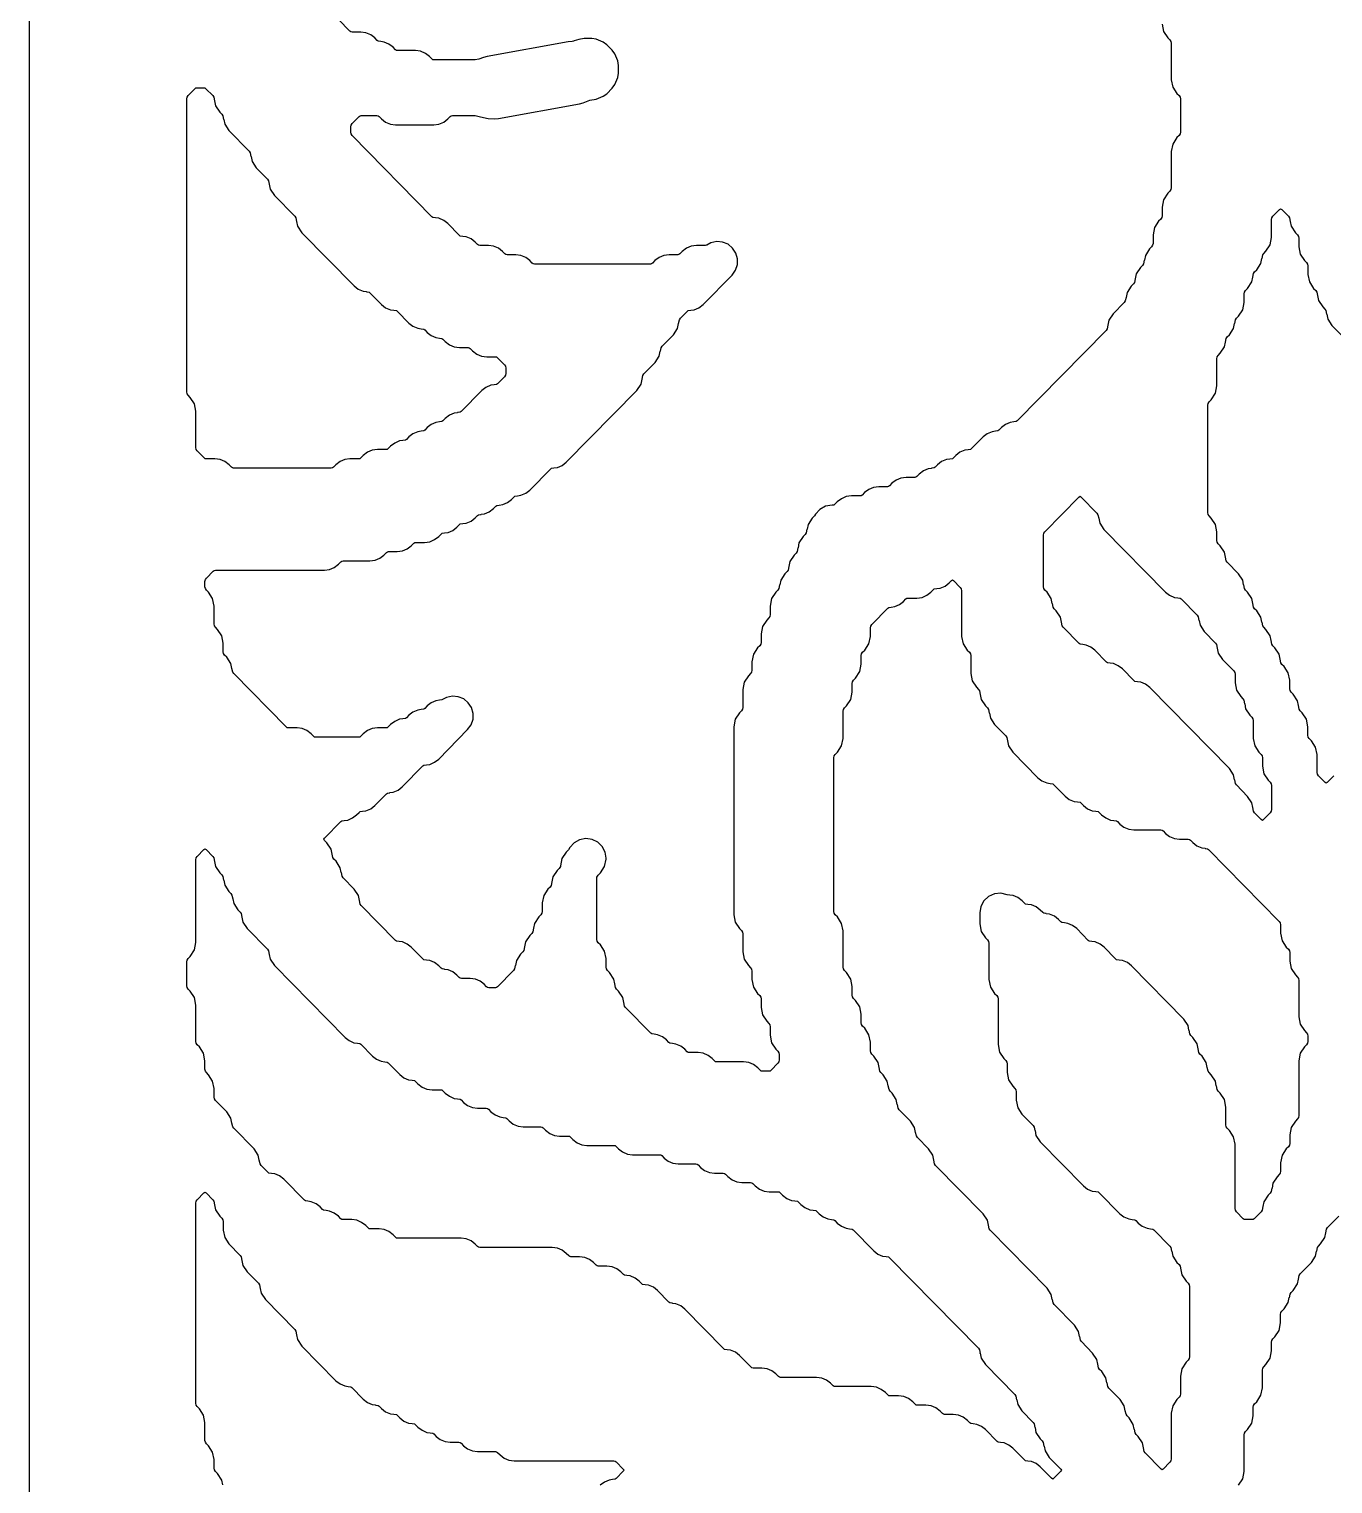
# Model space of a CAD drawing. Header units: millimetres. Extents: x 10 to 410, y 18 to 283.
# Drawn here: x 148 to 181.08, y 187.65 to 224.55 of the extents above; entities that cross this region are included whole.
import ezdxf

# ---------------------------------------------------------------- set-up
doc = ezdxf.new("R2010")
doc.units = ezdxf.units.MM
doc.layers.add('CUT', color=1, linetype='Continuous')

msp = doc.modelspace()

# ---------------------------------------------------------------- linework, layer by layer
at = {"layer": 'CUT'}
for points in [[(190.134, 157), (198.134, 157), (198.134, 160), (211.2679, 160), (211.2679, 280), (198.134, 280), (198.134, 283), (190.134, 283), (190.134, 280), (169.134, 280), (169.134, 283), (161.134, 283), (161.134, 280), (148, 280), (148, 160), (161.134, 160), (161.134, 157), (169.134, 157), (169.134, 160), (190.134, 160)], [(152.6596, 222.8583), (152.6849, 222.8199), (152.7031, 222.727), (152.7065, 222.7277), (152.731, 222.6035), (152.8371, 222.4423), (152.8909, 222.3877), (152.9161, 222.3493), (152.9344, 222.2565), (152.9378, 222.2571), (152.9622, 222.1329), (153.0684, 221.9717), (153.5846, 221.4465), (153.6099, 221.4081), (153.6281, 221.3153), (153.6315, 221.316), (153.656, 221.1917), (153.7621, 221.0306), (154.0471, 220.7406), (154.0724, 220.7023), (154.0906, 220.6094), (154.094, 220.6101), (154.1185, 220.4858), (154.2246, 220.3247), (154.7408, 219.7994), (154.7661, 219.7611), (154.7844, 219.6682), (154.7878, 219.6689), (154.8122, 219.5446), (154.9184, 219.3835), (156.2467, 218.0319), (156.3508, 217.9508), (156.4725, 217.8998), (156.5592, 217.8882), (156.559, 217.8867), (156.6232, 217.8782), (156.6482, 217.8587), (156.9405, 217.5613), (157.0446, 217.4802), (157.1663, 217.4292), (157.2529, 217.4176), (157.2527, 217.4161), (157.3169, 217.4076), (157.3419, 217.3881), (157.6342, 217.0907), (157.7383, 217.0096), (157.86, 216.9586), (157.9466, 216.9471), (157.9464, 216.9455), (158.0107, 216.937), (158.0356, 216.9175), (158.0967, 216.8554), (158.2008, 216.7743), (158.3225, 216.7233), (158.4091, 216.7118), (158.4089, 216.7103), (158.4732, 216.7017), (158.4981, 216.6823), (158.5592, 216.6201), (158.6633, 216.539), (158.785, 216.488), (158.9158, 216.4706), (159.1355, 216.4706), (159.1669, 216.4664), (159.1919, 216.447), (159.2529, 216.3848), (159.357, 216.3037), (159.4787, 216.2527), (159.6095, 216.2353), (159.8293, 216.2353), (159.8606, 216.2311), (159.8856, 216.2117), (160.0595, 216.0347), (160.0848, 215.9964), (160.0936, 215.9513), (160.0936, 215.8134), (160.0848, 215.7683), (160.0595, 215.73), (159.8856, 215.553), (159.8606, 215.5336), (159.7964, 215.525), (159.7966, 215.5235), (159.71, 215.512), (159.5883, 215.461), (159.4842, 215.3799), (158.9606, 214.8472), (158.9356, 214.8277), (158.8714, 214.8192), (158.8716, 214.8176), (158.785, 214.8061), (158.6633, 214.7551), (158.5592, 214.674), (158.4981, 214.6119), (158.4732, 214.5924), (158.4089, 214.5839), (158.4091, 214.5824), (158.3225, 214.5708), (158.2008, 214.5198), (158.0967, 214.4387), (158.0356, 214.3766), (158.0107, 214.3571), (157.9464, 214.3486), (157.9466, 214.3471), (157.86, 214.3355), (157.7383, 214.2845), (157.6342, 214.2034), (157.5731, 214.1413), (157.5482, 214.1218), (157.4839, 214.1133), (157.4841, 214.1118), (157.3975, 214.1002), (157.2758, 214.0492), (157.1717, 213.9681), (157.1107, 213.906), (157.0857, 213.8865), (157.0543, 213.8824), (156.8346, 213.8824), (156.7038, 213.8649), (156.5821, 213.8139), (156.478, 213.7328), (156.4169, 213.6707), (156.3919, 213.6512), (156.3606, 213.6471), (156.1408, 213.6471), (156.01, 213.6296), (155.8883, 213.5786), (155.7842, 213.4975), (155.7232, 213.4354), (155.6982, 213.4159), (155.6668, 213.4118), (153.1894, 213.4118), (153.158, 213.4159), (153.133, 213.4354), (153.0719, 213.4975), (152.9678, 213.5786), (152.8461, 213.6296), (152.7153, 213.6471), (152.4956, 213.6471), (152.4642, 213.6512), (152.4393, 213.6707), (152.2654, 213.8476), (152.2401, 213.886), (152.2312, 213.9311), (152.2312, 214.8543), (152.194, 215.0436), (152.0879, 215.2047), (152.0341, 215.2594), (152.0089, 215.2977), (152, 215.3428), (152, 222.7748), (152.0089, 222.8199), (152.0341, 222.8583), (152.208, 223.0352), (152.233, 223.0546), (152.2644, 223.0588), (152.4294, 223.0588), (152.4607, 223.0546), (152.4857, 223.0352)], [(173.7372, 210.4016), (173.7372, 211.716), (173.746, 211.7611), (173.7713, 211.7994), (174.6343, 212.6775), (174.6622, 212.6981), (174.6901, 212.6775), (175.0905, 212.27), (175.1158, 212.2317), (175.1341, 212.1388), (175.1375, 212.1395), (175.1619, 212.0152), (175.2681, 211.8541), (176.8277, 210.2672), (176.9318, 210.1861), (177.0535, 210.1351), (177.1401, 210.1235), (177.1399, 210.122), (177.2041, 210.1135), (177.2291, 210.094), (177.6342, 209.6818), (177.6595, 209.6434), (177.6778, 209.5506), (177.6812, 209.5512), (177.7056, 209.427), (177.8118, 209.2659), (178.0967, 208.9759), (178.122, 208.9375), (178.1403, 208.8447), (178.1437, 208.8454), (178.1681, 208.7211), (178.2743, 208.56), (178.5592, 208.27), (178.5845, 208.2317), (178.5934, 208.1866), (178.5934, 207.9693), (178.6306, 207.7799), (178.7368, 207.6188), (178.7905, 207.5641), (178.8157, 207.5258), (178.834, 207.4329), (178.8374, 207.4336), (178.8618, 207.3094), (178.968, 207.1482), (179.0217, 207.0936), (179.047, 207.0552), (179.0559, 207.0101), (179.0559, 206.5575), (179.0931, 206.3682), (179.1993, 206.207), (179.253, 206.1524), (179.2782, 206.114), (179.2871, 206.0689), (179.2871, 205.8516), (179.3243, 205.6623), (179.4305, 205.5012), (179.4842, 205.4465), (179.5095, 205.4081), (179.5184, 205.3631), (179.5184, 204.7546), (179.5095, 204.7095), (179.4842, 204.6712), (179.315, 204.499), (179.2871, 204.4784), (179.2592, 204.499), (179.09, 204.6712), (179.0647, 204.7095), (179.0465, 204.8024), (179.0431, 204.8017), (179.0186, 204.9259), (178.9125, 205.0871), (178.6275, 205.377), (178.6022, 205.4154), (178.584, 205.5082), (178.5806, 205.5076), (178.5561, 205.6318), (178.45, 205.793), (176.4279, 207.8505), (176.3237, 207.9316), (176.2021, 207.9826), (176.1154, 207.9941), (176.1156, 207.9956), (176.0514, 208.0042), (176.0264, 208.0236), (175.7341, 208.3211), (175.63, 208.4021), (175.5083, 208.4532), (175.4217, 208.4647), (175.4219, 208.4662), (175.3577, 208.4748), (175.3327, 208.4942), (175.0404, 208.7916), (174.9363, 208.8727), (174.8146, 208.9238), (174.728, 208.9353), (174.7282, 208.9368), (174.6639, 208.9454), (174.6389, 208.9648), (174.2338, 209.377), (174.2085, 209.4154), (174.1903, 209.5082), (174.1869, 209.5076), (174.1624, 209.6318), (174.0563, 209.793), (174.0026, 209.8476), (173.9773, 209.886), (173.959, 209.9788), (173.9556, 209.9782), (173.9312, 210.1024), (173.825, 210.2635), (173.7713, 210.3182), (173.746, 210.3566)], [(169.3435, 198.6369), (169.3435, 198.8543), (169.3063, 199.0436), (169.2001, 199.2047), (169.1464, 199.2594), (169.1211, 199.2977), (169.1123, 199.3428), (169.1123, 199.5601), (169.075, 199.7495), (168.9689, 199.9106), (168.9151, 199.9653), (168.8899, 200.0036), (168.881, 200.0487), (168.881, 200.266), (168.8438, 200.4554), (168.7376, 200.6165), (168.6839, 200.6712), (168.6586, 200.7095), (168.6498, 200.7546), (168.6498, 201.6778), (168.6125, 201.8671), (168.5064, 202.0283), (168.4526, 202.0829), (168.4274, 202.1213), (168.4185, 202.1663), (168.4185, 206.0689), (168.4274, 206.114), (168.4526, 206.1524), (168.5064, 206.207), (168.6125, 206.3682), (168.6498, 206.5575), (168.6498, 207.2454), (168.6586, 207.2905), (168.6839, 207.3288), (168.7376, 207.3835), (168.8438, 207.5446), (168.881, 207.734), (168.881, 207.9513), (168.8899, 207.9964), (168.9151, 208.0347), (168.9689, 208.0894), (169.075, 208.2505), (169.1123, 208.4399), (169.1123, 208.6572), (169.1211, 208.7023), (169.1464, 208.7406), (169.2001, 208.7953), (169.3063, 208.9564), (169.3435, 209.1457), (169.3435, 209.3631), (169.3524, 209.4081), (169.3776, 209.4465), (169.7828, 209.8587), (169.8077, 209.8782), (169.872, 209.8867), (169.8718, 209.8882), (169.9584, 209.8998), (170.0801, 209.9508), (170.1842, 210.0319), (170.2453, 210.094), (170.2702, 210.1135), (170.3016, 210.1176), (170.5213, 210.1176), (170.6521, 210.1351), (170.7738, 210.1861), (170.8779, 210.2672), (170.939, 210.3293), (170.964, 210.3488), (171.0282, 210.3573), (171.028, 210.3588), (171.1146, 210.3704), (171.2363, 210.4214), (171.3404, 210.5025), (171.3968, 210.5599), (171.4247, 210.5804), (171.4526, 210.5599), (171.6218, 210.3877), (171.6471, 210.3493), (171.656, 210.3042), (171.656, 209.1457), (171.6932, 208.9564), (171.7994, 208.7953), (171.8531, 208.7406), (171.8783, 208.7023), (171.8872, 208.6572), (171.8872, 208.2046), (171.9244, 208.0152), (172.0306, 207.8541), (172.0843, 207.7994), (172.1096, 207.7611), (172.1279, 207.6682), (172.1313, 207.6689), (172.1557, 207.5446), (172.2619, 207.3835), (172.3156, 207.3288), (172.3408, 207.2905), (172.3591, 207.1976), (172.3625, 207.1983), (172.3869, 207.0741), (172.4931, 206.9129), (172.7781, 206.623), (172.8033, 206.5846), (172.8216, 206.4918), (172.825, 206.4924), (172.8494, 206.3682), (172.9556, 206.207), (173.5902, 205.5613), (173.6943, 205.4802), (173.816, 205.4292), (173.9027, 205.4176), (173.9025, 205.4161), (173.9667, 205.4076), (173.9917, 205.3881), (174.284, 205.0907), (174.3881, 205.0096), (174.5098, 204.9586), (174.5964, 204.9471), (174.5962, 204.9455), (174.6604, 204.937), (174.6854, 204.9175), (174.7465, 204.8554), (174.8506, 204.7743), (174.9723, 204.7233), (175.0589, 204.7118), (175.0587, 204.7103), (175.1229, 204.7017), (175.1479, 204.6823), (175.209, 204.6201), (175.3131, 204.539), (175.4348, 204.488), (175.5214, 204.4765), (175.5212, 204.475), (175.5854, 204.4664), (175.6104, 204.447), (175.6714, 204.3848), (175.7756, 204.3037), (175.8973, 204.2527), (176.0281, 204.2353), (176.7103, 204.2353), (176.7416, 204.2311), (176.7666, 204.2117), (176.8277, 204.1495), (176.9318, 204.0684), (177.0535, 204.0174), (177.1843, 204), (177.404, 204), (177.4354, 203.9958), (177.4604, 203.9764), (177.5214, 203.9142), (177.6255, 203.8331), (177.7472, 203.7821), (177.8338, 203.7706), (177.8336, 203.7691), (177.8979, 203.7605), (177.9229, 203.7411), (179.7155, 201.9171), (179.7407, 201.8787), (179.7496, 201.8337), (179.7496, 201.6163), (179.7868, 201.427), (179.893, 201.2659), (179.9467, 201.2112), (179.972, 201.1728), (179.9808, 201.1278), (179.9808, 200.9105), (180.0181, 200.7211), (180.1242, 200.56), (180.178, 200.5053), (180.2032, 200.467), (180.2121, 200.4219), (180.2121, 199.4987), (180.2493, 199.3094), (180.3555, 199.1482), (180.4092, 199.0936), (180.4345, 199.0552), (180.4433, 199.0101), (180.4433, 198.8722), (180.4345, 198.8272), (180.4092, 198.7888), (180.3555, 198.7341), (180.2493, 198.573), (180.2121, 198.3837), (180.2121, 196.9899), (180.2032, 196.9448), (180.178, 196.9064), (180.1242, 196.8518), (180.0181, 196.6906), (179.9808, 196.5013), (179.9808, 196.284), (179.972, 196.2389), (179.9467, 196.2006), (179.893, 196.1459), (179.7868, 195.9848), (179.7496, 195.7954), (179.7496, 195.5781), (179.7407, 195.533), (179.7155, 195.4947), (179.6617, 195.44), (179.5556, 195.2789), (179.5312, 195.1546), (179.5277, 195.1553), (179.5095, 195.0625), (179.4842, 195.0241), (179.4305, 194.9694), (179.3243, 194.8083), (179.2999, 194.684), (179.2965, 194.6847), (179.2782, 194.5919), (179.253, 194.5535), (179.0791, 194.3766), (179.0541, 194.3571), (179.0227, 194.3529), (178.8577, 194.3529), (178.8264, 194.3571), (178.8014, 194.3766), (178.6275, 194.5535), (178.6022, 194.5919), (178.5934, 194.6369), (178.5934, 196.266), (178.5561, 196.4554), (178.45, 196.6165), (178.3963, 196.6712), (178.371, 196.7095), (178.3621, 196.7546), (178.3621, 197.2072), (178.3249, 197.3965), (178.2187, 197.5577), (178.165, 197.6123), (178.1397, 197.6507), (178.1215, 197.7435), (178.1181, 197.7429), (178.0936, 197.8671), (177.9875, 198.0283), (177.9338, 198.0829), (177.9085, 198.1213), (177.8902, 198.2141), (177.8868, 198.2135), (177.8624, 198.3377), (177.7562, 198.4988), (177.7025, 198.5535), (177.6772, 198.5919), (177.659, 198.6847), (177.6556, 198.684), (177.6311, 198.8083), (177.525, 198.9694), (177.4713, 199.0241), (177.446, 199.0625), (177.4277, 199.1553), (177.4243, 199.1546), (177.3999, 199.2789), (177.2937, 199.44), (175.9654, 200.7916), (175.8613, 200.8727), (175.7396, 200.9238), (175.6529, 200.9353), (175.6531, 200.9368), (175.5889, 200.9454), (175.5639, 200.9648), (175.2716, 201.2622), (175.1675, 201.3433), (175.0458, 201.3944), (174.9592, 201.4059), (174.9594, 201.4074), (174.8952, 201.4159), (174.8702, 201.4354), (174.5779, 201.7328), (174.4738, 201.8139), (174.3521, 201.8649), (174.2655, 201.8765), (174.2657, 201.878), (174.2014, 201.8865), (174.1765, 201.906), (174.1154, 201.9681), (174.0113, 202.0492), (173.8896, 202.1002), (173.803, 202.1118), (173.8032, 202.1133), (173.7389, 202.1218), (173.714, 202.1413), (173.6529, 202.2034), (173.5488, 202.2845), (173.4271, 202.3355), (173.3405, 202.3471), (173.3407, 202.3486), (173.2764, 202.3571), (173.2515, 202.3766), (173.1904, 202.4387), (173.0863, 202.5198), (172.9646, 202.5708), (172.878, 202.5824), (172.8782, 202.5839), (172.8134, 202.5925), (172.8118, 202.5931), (172.653, 202.6308), (172.4904, 202.6154), (172.3416, 202.5484), (172.2222, 202.437), (172.1451, 202.2931), (172.1185, 202.132), (172.1185, 201.8516), (172.1557, 201.6623), (172.2619, 201.5012), (172.3156, 201.4465), (172.3408, 201.4081), (172.3497, 201.3631), (172.3497, 200.4399), (172.3869, 200.2505), (172.4931, 200.0894), (172.5468, 200.0347), (172.5721, 199.9964), (172.581, 199.9513), (172.581, 198.7928), (172.6182, 198.6035), (172.7243, 198.4423), (172.7781, 198.3877), (172.8033, 198.3493), (172.8122, 198.3042), (172.8122, 198.0869), (172.8494, 197.8976), (172.9556, 197.7365), (173.0093, 197.6818), (173.0346, 197.6434), (173.0434, 197.5984), (173.0434, 197.381), (173.0807, 197.1917), (173.1868, 197.0306), (173.4718, 196.7406), (173.4971, 196.7023), (173.5153, 196.6094), (173.5187, 196.6101), (173.5432, 196.4858), (173.6493, 196.3247), (174.7465, 195.2084), (174.8506, 195.1273), (174.9723, 195.0762), (175.0589, 195.0647), (175.0587, 195.0632), (175.1229, 195.0546), (175.1479, 195.0352), (175.6714, 194.5025), (175.7756, 194.4214), (175.8973, 194.3704), (175.9839, 194.3588), (175.9837, 194.3573), (176.0479, 194.3488), (176.0729, 194.3293), (176.1339, 194.2672), (176.2381, 194.1861), (176.3597, 194.1351), (176.4464, 194.1235), (176.4462, 194.122), (176.5104, 194.1135), (176.5354, 194.094), (176.9405, 193.6818), (176.9658, 193.6434), (176.984, 193.5506), (176.9874, 193.5512), (177.0119, 193.427), (177.118, 193.2659), (177.1717, 193.2112), (177.197, 193.1728), (177.2153, 193.08), (177.2187, 193.0807), (177.2431, 192.9564), (177.3493, 192.7953), (177.403, 192.7406), (177.4283, 192.7023), (177.4371, 192.6572), (177.4371, 190.8722), (177.4283, 190.8272), (177.403, 190.7888), (177.3493, 190.7341), (177.2431, 190.573), (177.2059, 190.3837), (177.2059, 189.9311), (177.197, 189.886), (177.1717, 189.8476), (177.118, 189.793), (177.0119, 189.6318), (176.9746, 189.4425), (176.9746, 188.284), (176.9658, 188.2389), (176.9405, 188.2006), (176.7713, 188.0284), (176.7434, 188.0078), (176.7155, 188.0284), (176.315, 188.4359), (176.2898, 188.4742), (176.2715, 188.5671), (176.2681, 188.5664), (176.2437, 188.6906), (176.1375, 188.8518), (176.0838, 188.9064), (176.0585, 188.9448), (176.0403, 189.0377), (176.0369, 189.037), (176.0124, 189.1612), (175.9063, 189.3224), (175.8525, 189.377), (175.8273, 189.4154), (175.809, 189.5082), (175.8056, 189.5076), (175.7812, 189.6318), (175.675, 189.793), (175.39, 190.0829), (175.3648, 190.1213), (175.3465, 190.2141), (175.3431, 190.2135), (175.3187, 190.3377), (175.2125, 190.4988), (175.1588, 190.5535), (175.1335, 190.5919), (175.1153, 190.6847), (175.1119, 190.684), (175.0874, 190.8083), (174.9813, 190.9694), (174.6963, 191.2594), (174.671, 191.2977), (174.6528, 191.3906), (174.6494, 191.3899), (174.6249, 191.5142), (174.5188, 191.6753), (174.0026, 192.2006), (173.9773, 192.2389), (173.959, 192.3318), (173.9556, 192.3311), (173.9312, 192.4554), (173.825, 192.6165), (172.3838, 194.0829), (172.3586, 194.1213), (172.3403, 194.2141), (172.3369, 194.2135), (172.3125, 194.3377), (172.2063, 194.4988), (170.9964, 195.73), (170.9711, 195.7683), (170.9528, 195.8612), (170.9494, 195.8605), (170.925, 195.9848), (170.8188, 196.1459), (170.5339, 196.4359), (170.5086, 196.4742), (170.4903, 196.5671), (170.4869, 196.5664), (170.4625, 196.6906), (170.3563, 196.8518), (170.0714, 197.1417), (170.0461, 197.1801), (170.0278, 197.273), (170.0244, 197.2723), (170, 197.3965), (169.8938, 197.5577), (169.8401, 197.6123), (169.8149, 197.6507), (169.7966, 197.7435), (169.7932, 197.7429), (169.7688, 197.8671), (169.6626, 198.0283), (169.6089, 198.0829), (169.5836, 198.1213), (169.5653, 198.2141), (169.5619, 198.2135), (169.5375, 198.3377), (169.4314, 198.4988), (169.3776, 198.5535), (169.3524, 198.5919)], [(152.7065, 203.4336), (152.731, 203.3094), (152.8371, 203.1482), (152.8909, 203.0936), (152.9161, 203.0552), (152.9344, 202.9623), (152.9378, 202.963), (152.9622, 202.8388), (153.0684, 202.6776), (153.1221, 202.623), (153.1474, 202.5846), (153.1656, 202.4918), (153.169, 202.4924), (153.1935, 202.3682), (153.2996, 202.207), (153.3533, 202.1524), (153.3786, 202.114), (153.3969, 202.0212), (153.4003, 202.0218), (153.4247, 201.8976), (153.5309, 201.7365), (154.0471, 201.2112), (154.0724, 201.1728), (154.0906, 201.08), (154.094, 201.0807), (154.1185, 200.9564), (154.2246, 200.7953), (156.0155, 198.9731), (156.1196, 198.892), (156.2413, 198.8409), (156.3279, 198.8294), (156.3277, 198.8279), (156.3919, 198.8194), (156.4169, 198.7999), (156.7092, 198.5025), (156.8133, 198.4214), (156.935, 198.3704), (157.0216, 198.3588), (157.0214, 198.3573), (157.0857, 198.3488), (157.1107, 198.3293), (157.403, 198.0319), (157.5071, 197.9508), (157.6288, 197.8998), (157.7154, 197.8882), (157.7152, 197.8867), (157.7794, 197.8782), (157.8044, 197.8587), (157.8655, 197.7966), (157.9696, 197.7155), (158.0913, 197.6645), (158.2221, 197.6471), (158.4418, 197.6471), (158.4732, 197.6429), (158.4981, 197.6234), (158.5592, 197.5613), (158.6633, 197.4802), (158.785, 197.4292), (158.8716, 197.4176), (158.8714, 197.4161), (158.9356, 197.4076), (158.9606, 197.3881), (159.0217, 197.326), (159.1258, 197.2449), (159.2475, 197.1939), (159.3783, 197.1765), (159.598, 197.1765), (159.6294, 197.1723), (159.6544, 197.1528), (159.7154, 197.0907), (159.8195, 197.0096), (159.9412, 196.9586), (160.0279, 196.9471), (160.0277, 196.9455), (160.0919, 196.937), (160.1169, 196.9175), (160.1779, 196.8554), (160.282, 196.7743), (160.4037, 196.7233), (160.5345, 196.7059), (160.9855, 196.7059), (161.0169, 196.7017), (161.0418, 196.6823), (161.1029, 196.6201), (161.207, 196.539), (161.3287, 196.488), (161.4595, 196.4706), (161.6792, 196.4706), (161.7106, 196.4664), (161.7356, 196.447), (161.7967, 196.3848), (161.9008, 196.3037), (162.0225, 196.2527), (162.1533, 196.2353), (162.8355, 196.2353), (162.8668, 196.2311), (162.8918, 196.2117), (162.9529, 196.1495), (163.057, 196.0684), (163.1787, 196.0174), (163.3095, 196), (163.9917, 196), (164.0231, 195.9958), (164.0481, 195.9764), (164.1091, 195.9142), (164.2132, 195.8331), (164.3349, 195.7821), (164.4657, 195.7647), (164.9167, 195.7647), (164.9481, 195.7605), (164.973, 195.7411), (165.0341, 195.6789), (165.1382, 195.5979), (165.2599, 195.5468), (165.3907, 195.5294), (165.6104, 195.5294), (165.6418, 195.5252), (165.6668, 195.5058), (165.7278, 195.4436), (165.832, 195.3626), (165.9536, 195.3115), (166.0845, 195.2941), (166.3042, 195.2941), (166.3355, 195.2899), (166.3605, 195.2705), (166.4216, 195.2084), (166.5257, 195.1273), (166.6474, 195.0762), (166.7782, 195.0588), (166.9979, 195.0588), (167.0293, 195.0546), (167.0543, 195.0352), (167.1153, 194.9731), (167.2194, 194.892), (167.3411, 194.8409), (167.4277, 194.8294), (167.4275, 194.8279), (167.4918, 194.8194), (167.5168, 194.7999), (167.5778, 194.7378), (167.6819, 194.6567), (167.8036, 194.6056), (167.8902, 194.5941), (167.89, 194.5926), (167.9543, 194.5841), (167.9792, 194.5646), (168.0403, 194.5025), (168.1444, 194.4214), (168.2661, 194.3704), (168.3527, 194.3588), (168.3525, 194.3573), (168.4168, 194.3488), (168.4417, 194.3293), (168.5028, 194.2672), (168.6069, 194.1861), (168.7286, 194.1351), (168.8152, 194.1235), (168.815, 194.122), (168.8793, 194.1135), (168.9042, 194.094), (169.4278, 193.5613), (169.5319, 193.4802), (169.6536, 193.4292), (169.7402, 193.4176), (169.74, 193.4161), (169.8042, 193.4076), (169.8292, 193.3881), (172.0843, 191.0936), (172.1096, 191.0552), (172.1279, 190.9623), (172.1313, 190.963), (172.1557, 190.8388), (172.2619, 190.6776), (173.0093, 189.9171), (173.0346, 189.8787), (173.0528, 189.7859), (173.0562, 189.7865), (173.0807, 189.6623), (173.1868, 189.5012), (173.4718, 189.2112), (173.4971, 189.1728), (173.5153, 189.08), (173.5187, 189.0807), (173.5432, 188.9564), (173.6493, 188.7953), (173.7031, 188.7406), (173.7283, 188.7023), (173.7466, 188.6094), (173.75, 188.6101), (173.7744, 188.4858), (173.8806, 188.3247), (174.1724, 188.0278), (174.1923, 188), (174.1724, 187.9722), (173.9963, 187.7931), (173.9684, 187.7725), (173.9405, 187.7931), (173.6529, 188.0858), (173.5488, 188.1669), (173.4271, 188.2179), (173.3405, 188.2294), (173.3407, 188.2309), (173.2764, 188.2395), (173.2515, 188.2589), (172.9592, 188.5564), (172.855, 188.6374), (172.7334, 188.6885), (172.6467, 188.7), (172.6469, 188.7015), (172.5827, 188.7101), (172.5577, 188.7295), (172.2654, 189.0269), (172.1613, 189.108), (172.0396, 189.1591), (171.953, 189.1706), (171.9532, 189.1721), (171.889, 189.1806), (171.864, 189.2001), (171.8029, 189.2622), (171.6988, 189.3433), (171.5771, 189.3944), (171.4463, 189.4118), (171.2266, 189.4118), (171.1952, 189.4159), (171.1702, 189.4354), (171.1092, 189.4975), (171.0051, 189.5786), (170.8834, 189.6296), (170.7526, 189.6471), (170.5329, 189.6471), (170.5015, 189.6512), (170.4765, 189.6707), (170.4154, 189.7328), (170.3113, 189.8139), (170.1896, 189.8649), (170.0588, 189.8824), (169.8391, 189.8824), (169.8077, 189.8865), (169.7828, 189.906), (169.7217, 189.9681), (169.6176, 190.0492), (169.4959, 190.1002), (169.3651, 190.1176), (168.4516, 190.1176), (168.4203, 190.1218), (168.3953, 190.1413), (168.3342, 190.2034), (168.2301, 190.2845), (168.1084, 190.3355), (167.9776, 190.3529), (167.0642, 190.3529), (167.0328, 190.3571), (167.0078, 190.3766), (166.9467, 190.4387), (166.8426, 190.5198), (166.7209, 190.5708), (166.5901, 190.5882), (166.3704, 190.5882), (166.339, 190.5924), (166.3141, 190.6119), (166.0218, 190.9093), (165.9176, 190.9904), (165.796, 191.0414), (165.7093, 191.0529), (165.7095, 191.0545), (165.6453, 191.063), (165.6203, 191.0825), (164.6343, 192.0858), (164.5302, 192.1669), (164.4085, 192.2179), (164.3219, 192.2294), (164.3221, 192.2309), (164.2578, 192.2395), (164.2328, 192.2589), (163.9405, 192.5564), (163.8364, 192.6374), (163.7147, 192.6885), (163.6281, 192.7), (163.6283, 192.7015), (163.5641, 192.7101), (163.5391, 192.7295), (163.478, 192.7916), (163.3739, 192.8727), (163.2522, 192.9238), (163.1656, 192.9353), (163.1658, 192.9368), (163.1016, 192.9454), (163.0766, 192.9648), (163.0155, 193.0269), (162.9114, 193.108), (162.7897, 193.1591), (162.6589, 193.1765), (162.4392, 193.1765), (162.4079, 193.1806), (162.3829, 193.2001), (162.3218, 193.2622), (162.2177, 193.3433), (162.096, 193.3944), (161.9652, 193.4118), (161.7455, 193.4118), (161.7141, 193.4159), (161.6891, 193.4354), (161.6281, 193.4975), (161.524, 193.5786), (161.4023, 193.6296), (161.2715, 193.6471), (159.433, 193.6471), (159.4016, 193.6512), (159.3767, 193.6707), (159.3156, 193.7328), (159.2115, 193.8139), (159.0898, 193.8649), (158.959, 193.8824), (157.3518, 193.8824), (157.3204, 193.8865), (157.2954, 193.906), (157.2344, 193.9681), (157.1303, 194.0492), (157.0086, 194.1002), (156.8778, 194.1176), (156.6581, 194.1176), (156.6267, 194.1218), (156.6017, 194.1413), (156.5406, 194.2034), (156.4365, 194.2845), (156.3148, 194.3355), (156.184, 194.3529), (155.9643, 194.3529), (155.9329, 194.3571), (155.908, 194.3766), (155.8469, 194.4387), (155.7428, 194.5198), (155.6211, 194.5708), (155.5345, 194.5824), (155.5347, 194.5839), (155.4705, 194.5924), (155.4455, 194.6119), (155.3844, 194.674), (155.2803, 194.7551), (155.1586, 194.8061), (155.072, 194.8176), (155.0722, 194.8192), (155.008, 194.8277), (154.983, 194.8472), (154.4594, 195.3799), (154.3553, 195.461), (154.2336, 195.512), (154.147, 195.5235), (154.1472, 195.525), (154.083, 195.5336), (154.058, 195.553), (153.8841, 195.73), (153.8588, 195.7683), (153.8406, 195.8612), (153.8372, 195.8605), (153.8127, 195.9848), (153.7066, 196.1459), (153.1904, 196.6712), (153.1651, 196.7095), (153.1468, 196.8024), (153.1434, 196.8017), (153.119, 196.9259), (153.0128, 197.0871), (152.7279, 197.377), (152.7026, 197.4154), (152.6937, 197.4605), (152.6937, 197.6778), (152.6565, 197.8671), (152.5503, 198.0283), (152.4966, 198.0829), (152.4714, 198.1213), (152.4625, 198.1663), (152.4625, 198.3837), (152.4253, 198.573), (152.3191, 198.7341), (152.2654, 198.7888), (152.2401, 198.8272), (152.2312, 198.8722), (152.2312, 199.7954), (152.194, 199.9848), (152.0879, 200.1459), (152.0341, 200.2006), (152.0089, 200.2389), (152, 200.284), (152, 200.8925), (152.0089, 200.9375), (152.0341, 200.9759), (152.0879, 201.0306), (152.194, 201.1917), (152.2312, 201.381), (152.2312, 203.4807), (152.2401, 203.5258), (152.2654, 203.5641), (152.4346, 203.7363), (152.4625, 203.7569), (152.4904, 203.7363), (152.6596, 203.5641), (152.6849, 203.5258), (152.7031, 203.4329)]]:
    msp.add_lwpolyline(points, close=True, dxfattribs=at)
for points in [[(176.7434, 224.6752), (176.7806, 224.4858), (176.8868, 224.3247), (176.9405, 224.27), (176.9658, 224.2317), (176.9746, 224.1866), (176.9746, 223.2634), (177.0119, 223.0741), (177.118, 222.9129), (177.1717, 222.8583), (177.197, 222.8199), (177.2059, 222.7748), (177.2059, 221.9311), (177.197, 221.886), (177.1717, 221.8476), (177.118, 221.793), (177.0119, 221.6318), (176.9746, 221.4425), (176.9746, 220.5193), (176.9658, 220.4742), (176.9405, 220.4359), (176.8868, 220.3812), (176.7806, 220.2201), (176.7434, 220.0307), (176.7434, 219.8134), (176.7345, 219.7683), (176.7093, 219.73), (176.6555, 219.6753), (176.5494, 219.5142), (176.5121, 219.3248), (176.5121, 219.1075), (176.5033, 219.0625), (176.478, 219.0241), (176.4243, 218.9694), (176.3181, 218.8083), (176.2937, 218.684), (176.2903, 218.6847), (176.272, 218.5919), (176.2468, 218.5535), (176.193, 218.4988), (176.0869, 218.3377), (176.0625, 218.2135), (176.059, 218.2141), (176.0408, 218.1213), (176.0155, 218.0829), (175.9618, 218.0283), (175.8556, 217.8671), (175.8312, 217.7429), (175.8278, 217.7435), (175.8095, 217.6507), (175.7843, 217.6123), (175.4993, 217.3224), (175.3931, 217.1612), (175.3687, 217.037), (175.3653, 217.0377), (175.347, 216.9448), (175.3218, 216.9064), (173.0667, 214.6119), (173.0417, 214.5924), (172.9775, 214.5839), (172.9777, 214.5824), (172.891, 214.5708), (172.7694, 214.5198), (172.6652, 214.4387), (172.6042, 214.3766), (172.5792, 214.3571), (172.515, 214.3486), (172.5152, 214.3471), (172.4286, 214.3355), (172.3069, 214.2845), (172.2028, 214.2034), (171.9104, 213.906), (171.8855, 213.8865), (171.8212, 213.878), (171.8214, 213.8765), (171.7348, 213.8649), (171.6131, 213.8139), (171.509, 213.7328), (171.4479, 213.6707), (171.423, 213.6512), (171.3587, 213.6427), (171.3589, 213.6412), (171.2723, 213.6296), (171.1506, 213.5786), (171.0465, 213.4975), (170.9855, 213.4354), (170.9605, 213.4159), (170.8962, 213.4074), (170.8964, 213.4059), (170.8098, 213.3944), (170.6881, 213.3433), (170.584, 213.2622), (170.523, 213.2001), (170.498, 213.1806), (170.4666, 213.1765), (170.2469, 213.1765), (170.1161, 213.1591), (169.9944, 213.108), (169.8903, 213.0269), (169.8292, 212.9648), (169.8042, 212.9454), (169.7729, 212.9412), (169.5532, 212.9412), (169.4223, 212.9238), (169.3007, 212.8727), (169.1965, 212.7916), (169.1355, 212.7295), (169.1105, 212.7101), (169.0791, 212.7059), (168.8594, 212.7059), (168.7286, 212.6885), (168.6069, 212.6374), (168.5028, 212.5564), (168.4417, 212.4942), (168.4168, 212.4748), (168.3854, 212.4706), (168.3691, 212.4706), (168.2074, 212.4437), (168.063, 212.3659), (167.9516, 212.2457), (167.9219, 212.2006), (167.8682, 212.1459), (167.762, 211.9848), (167.7376, 211.8605), (167.7342, 211.8612), (167.7159, 211.7683), (167.6906, 211.73), (167.6369, 211.6753), (167.5308, 211.5142), (167.5063, 211.3899), (167.5029, 211.3906), (167.4847, 211.2977), (167.4594, 211.2594), (167.4057, 211.2047), (167.2995, 211.0436), (167.2751, 210.9193), (167.2717, 210.92), (167.2534, 210.8272), (167.2281, 210.7888), (167.1744, 210.7341), (167.0683, 210.573), (167.0438, 210.4488), (167.0404, 210.4494), (167.0222, 210.3566), (166.9969, 210.3182), (166.9432, 210.2635), (166.837, 210.1024), (166.7998, 209.9131), (166.7998, 209.6958), (166.7909, 209.6507), (166.7657, 209.6123), (166.7119, 209.5577), (166.6058, 209.3965), (166.5685, 209.2072), (166.5685, 208.9899), (166.5597, 208.9448), (166.5344, 208.9064), (166.4807, 208.8518), (166.3745, 208.6906), (166.3373, 208.5013), (166.3373, 208.284), (166.3284, 208.2389), (166.3032, 208.2006), (166.2494, 208.1459), (166.1433, 207.9848), (166.106, 207.7954), (166.106, 207.3428), (166.0972, 207.2977), (166.0719, 207.2594), (166.0182, 207.2047), (165.912, 207.0436), (165.8748, 206.8543), (165.8748, 202.0869), (165.912, 201.8976), (166.0182, 201.7365), (166.0719, 201.6818), (166.0972, 201.6434), (166.106, 201.5984), (166.106, 201.1457), (166.1433, 200.9564), (166.2494, 200.7953), (166.3032, 200.7406), (166.3284, 200.7023), (166.3373, 200.6572), (166.3373, 200.4399), (166.3745, 200.2505), (166.4807, 200.0894), (166.5344, 200.0347), (166.5597, 199.9964), (166.5685, 199.9513), (166.5685, 199.734), (166.6058, 199.5446), (166.7119, 199.3835), (166.7657, 199.3288), (166.7909, 199.2905), (166.7998, 199.2454), (166.7998, 199.0281), (166.837, 198.8388), (166.9432, 198.6776), (166.9969, 198.623), (167.0222, 198.5846), (167.031, 198.5395), (167.031, 198.4016), (167.0222, 198.3566), (166.9969, 198.3182), (166.823, 198.1413), (166.798, 198.1218), (166.7667, 198.1176), (166.6017, 198.1176), (166.5703, 198.1218), (166.5453, 198.1413), (166.4842, 198.2034), (166.3801, 198.2845), (166.2584, 198.3355), (166.1276, 198.3529), (165.4454, 198.3529), (165.4141, 198.3571), (165.3891, 198.3766), (165.328, 198.4387), (165.2239, 198.5198), (165.1022, 198.5708), (164.9714, 198.5882), (164.7517, 198.5882), (164.7203, 198.5924), (164.6953, 198.6119), (164.6343, 198.674), (164.5302, 198.7551), (164.4085, 198.8061), (164.3219, 198.8176), (164.3221, 198.8192), (164.2578, 198.8277), (164.2328, 198.8472), (164.1718, 198.9093), (164.0677, 198.9904), (163.946, 199.0414), (163.8594, 199.0529), (163.8596, 199.0545), (163.7953, 199.063), (163.7704, 199.0825), (163.134, 199.73), (163.1087, 199.7683), (163.0904, 199.8612), (163.087, 199.8605), (163.0626, 199.9848), (162.9564, 200.1459), (162.9027, 200.2006), (162.8775, 200.2389), (162.8592, 200.3318), (162.8558, 200.3311), (162.8314, 200.4554), (162.7252, 200.6165), (162.6715, 200.6712), (162.6462, 200.7095), (162.6373, 200.7546), (162.6373, 200.9719), (162.6001, 201.1612), (162.494, 201.3224), (162.4402, 201.377), (162.415, 201.4154), (162.4061, 201.4605), (162.4061, 203.0417), (162.4373, 203.0891), (162.4417, 203.099), (162.4553, 203.1089), (162.494, 203.1482), (162.6001, 203.3094), (162.6373, 203.4987), (162.6373, 203.518), (162.612, 203.6753), (162.5385, 203.8165), (162.4243, 203.9275), (162.2809, 203.997), (162.123, 204.0178), (161.9666, 203.988), (161.8275, 203.9104), (161.7198, 203.7931), (161.6812, 203.7344), (161.6768, 203.7246), (161.6632, 203.7146), (161.6245, 203.6753), (161.5183, 203.5142), (161.4811, 203.3248), (161.4811, 203.3112), (161.447, 203.2594), (161.3933, 203.2047), (161.2871, 203.0436), (161.2627, 202.9193), (161.2593, 202.92), (161.241, 202.8272), (161.2157, 202.7888), (161.162, 202.7341), (161.0559, 202.573), (161.0186, 202.3837), (161.0186, 202.1663), (161.0098, 202.1213), (160.9845, 202.0829), (160.9308, 202.0283), (160.8246, 201.8671), (160.8002, 201.7429), (160.7968, 201.7435), (160.7785, 201.6507), (160.7532, 201.6123), (160.6995, 201.5577), (160.5934, 201.3965), (160.5689, 201.2723), (160.5655, 201.273), (160.5473, 201.1801), (160.522, 201.1417), (160.4683, 201.0871), (160.3621, 200.9259), (160.3377, 200.8017), (160.3343, 200.8024), (160.316, 200.7095), (160.2907, 200.6712), (159.8856, 200.2589), (159.8606, 200.2395), (159.8293, 200.2353), (159.6643, 200.2353), (159.6329, 200.2395), (159.6079, 200.2589), (159.5468, 200.3211), (159.4427, 200.4021), (159.321, 200.4532), (159.1902, 200.4706), (158.9705, 200.4706), (158.9392, 200.4748), (158.9142, 200.4942), (158.8531, 200.5564), (158.749, 200.6374), (158.6273, 200.6885), (158.5407, 200.7), (158.5409, 200.7015), (158.4767, 200.7101), (158.4517, 200.7295), (158.3906, 200.7916), (158.2865, 200.8727), (158.1648, 200.9238), (158.0782, 200.9353), (158.0784, 200.9368), (158.0142, 200.9454), (157.9892, 200.9648), (157.6969, 201.2622), (157.5928, 201.3433), (157.4711, 201.3944), (157.3845, 201.4059), (157.3847, 201.4074), (157.3204, 201.4159), (157.2954, 201.4354), (156.4278, 202.3182), (156.4026, 202.3566), (156.3843, 202.4494), (156.3809, 202.4488), (156.3565, 202.573), (156.2503, 202.7341), (155.9653, 203.0241), (155.9401, 203.0625), (155.9218, 203.1553), (155.9184, 203.1546), (155.894, 203.2789), (155.7878, 203.44), (155.7341, 203.4947), (155.7088, 203.533), (155.6905, 203.6259), (155.6871, 203.6252), (155.6627, 203.7495), (155.5566, 203.9106), (155.496, 203.9722), (155.4761, 204), (155.496, 204.0278), (155.908, 204.447), (155.9329, 204.4664), (155.9972, 204.475), (155.997, 204.4765), (156.0836, 204.488), (156.2053, 204.539), (156.3094, 204.6201), (156.3705, 204.6823), (156.3954, 204.7017), (156.4597, 204.7103), (156.4595, 204.7118), (156.5461, 204.7233), (156.6678, 204.7743), (156.7719, 204.8554), (157.0642, 205.1528), (157.0892, 205.1723), (157.1534, 205.1808), (157.1532, 205.1824), (157.2398, 205.1939), (157.3615, 205.2449), (157.4656, 205.326), (157.9892, 205.8587), (158.0142, 205.8782), (158.0784, 205.8867), (158.0782, 205.8882), (158.1648, 205.8998), (158.2865, 205.9508), (158.3906, 206.0319), (159.1258, 206.7799), (159.2136, 206.9013), (159.2615, 207.0434), (159.2652, 207.1932), (159.2243, 207.3374), (159.1424, 207.463), (159.0271, 207.5587), (158.8885, 207.6159), (158.7392, 207.6295), (158.5926, 207.5982), (158.4892, 207.5402), (158.4738, 207.5337), (158.4089, 207.525), (158.4091, 207.5235), (158.3225, 207.512), (158.2008, 207.461), (158.0967, 207.3799), (158.0356, 207.3177), (158.0107, 207.2983), (157.9464, 207.2897), (157.9466, 207.2882), (157.86, 207.2767), (157.7383, 207.2257), (157.6342, 207.1446), (157.5731, 207.0825), (157.5482, 207.063), (157.4839, 207.0545), (157.4841, 207.0529), (157.3975, 207.0414), (157.2758, 206.9904), (157.1717, 206.9093), (157.1107, 206.8472), (157.0857, 206.8277), (157.0543, 206.8235), (156.8346, 206.8235), (156.7038, 206.8061), (156.5821, 206.7551), (156.478, 206.674), (156.4169, 206.6119), (156.3919, 206.5924), (156.3606, 206.5882), (155.2706, 206.5882), (155.2392, 206.5924), (155.2142, 206.6119), (155.1532, 206.674), (155.0491, 206.7551), (154.9274, 206.8061), (154.7966, 206.8235), (154.5768, 206.8235), (154.5455, 206.8277), (154.5205, 206.8472), (153.1904, 208.2006), (153.1651, 208.2389), (153.1468, 208.3318), (153.1434, 208.3311), (153.119, 208.4554), (153.0128, 208.6165), (152.9591, 208.6712), (152.9339, 208.7095), (152.925, 208.7546), (152.925, 208.9719), (152.8878, 209.1612), (152.7816, 209.3224), (152.7279, 209.377), (152.7026, 209.4154), (152.6937, 209.4605), (152.6937, 209.9131), (152.6565, 210.1024), (152.5503, 210.2635), (152.4966, 210.3182), (152.4714, 210.3566), (152.4625, 210.4016), (152.4625, 210.5395), (152.4714, 210.5846), (152.4966, 210.623), (152.6705, 210.7999), (152.6955, 210.8194), (152.7269, 210.8235), (155.4903, 210.8235), (155.6211, 210.8409), (155.7428, 210.892), (155.8469, 210.9731), (155.908, 211.0352), (155.9329, 211.0546), (155.9643, 211.0588), (156.6465, 211.0588), (156.7773, 211.0762), (156.899, 211.1273), (157.0031, 211.2084), (157.0642, 211.2705), (157.0892, 211.2899), (157.1206, 211.2941), (157.3403, 211.2941), (157.4711, 211.3115), (157.5928, 211.3626), (157.6969, 211.4436), (157.7579, 211.5058), (157.7829, 211.5252), (157.8143, 211.5294), (158.034, 211.5294), (158.1648, 211.5468), (158.2865, 211.5979), (158.3906, 211.6789), (158.4517, 211.7411), (158.4767, 211.7605), (158.5409, 211.7691), (158.5407, 211.7706), (158.6273, 211.7821), (158.749, 211.8331), (158.8531, 211.9142), (158.9142, 211.9764), (158.9392, 211.9958), (159.0034, 212.0044), (159.0032, 212.0059), (159.0898, 212.0174), (159.2115, 212.0684), (159.3156, 212.1495), (159.3767, 212.2117), (159.4016, 212.2311), (159.4659, 212.2397), (159.4657, 212.2412), (159.5523, 212.2527), (159.674, 212.3037), (159.7781, 212.3848), (159.8392, 212.447), (159.8641, 212.4664), (159.9284, 212.475), (159.9282, 212.4765), (160.0148, 212.488), (160.1365, 212.539), (160.2406, 212.6201), (160.3017, 212.6823), (160.3266, 212.7017), (160.3909, 212.7103), (160.3907, 212.7118), (160.4773, 212.7233), (160.599, 212.7743), (160.7031, 212.8554), (161.2266, 213.3881), (161.2516, 213.4076), (161.3158, 213.4161), (161.3156, 213.4176), (161.4023, 213.4292), (161.524, 213.4802), (161.6281, 213.5613), (163.4189, 215.3835), (163.5251, 215.5446), (163.5495, 215.6689), (163.5529, 215.6682), (163.5712, 215.7611), (163.5965, 215.7994), (163.8814, 216.0894), (163.9876, 216.2505), (164.012, 216.3748), (164.0154, 216.3741), (164.0337, 216.467), (164.059, 216.5053), (164.3439, 216.7953), (164.4501, 216.9564), (164.4745, 217.0807), (164.4779, 217.08), (164.4962, 217.1728), (164.5215, 217.2112), (164.6953, 217.3881), (164.7203, 217.4076), (164.7845, 217.4161), (164.7843, 217.4176), (164.871, 217.4292), (164.9927, 217.4802), (165.0968, 217.5613), (165.8319, 218.3093), (165.9198, 218.4308), (165.9677, 218.5728), (165.9713, 218.7226), (165.9304, 218.8668), (165.8486, 218.9924), (165.7332, 219.0881), (165.5947, 219.1453), (165.4454, 219.1589), (165.2988, 219.1276), (165.1954, 219.0696), (165.1799, 219.0631), (165.1479, 219.0588), (164.9282, 219.0588), (164.7974, 219.0414), (164.6757, 218.9904), (164.5716, 218.9093), (164.5105, 218.8472), (164.4856, 218.8277), (164.4542, 218.8235), (164.2345, 218.8235), (164.1037, 218.8061), (163.982, 218.7551), (163.8779, 218.674), (163.8168, 218.6119), (163.7918, 218.5924), (163.7604, 218.5882), (160.8205, 218.5882), (160.7891, 218.5924), (160.7641, 218.6119), (160.7031, 218.674), (160.599, 218.7551), (160.4773, 218.8061), (160.3465, 218.8235), (160.1268, 218.8235), (160.0954, 218.8277), (160.0704, 218.8472), (160.0093, 218.9093), (159.9052, 218.9904), (159.7835, 219.0414), (159.6527, 219.0588), (159.433, 219.0588), (159.4016, 219.063), (159.3767, 219.0825), (159.3156, 219.1446), (159.2115, 219.2257), (159.0898, 219.2767), (159.0032, 219.2882), (159.0034, 219.2897), (158.9392, 219.2983), (158.9142, 219.3177), (158.6219, 219.6152), (158.5178, 219.6963), (158.3961, 219.7473), (158.3094, 219.7588), (158.3096, 219.7603), (158.2454, 219.7689), (158.2204, 219.7883), (156.1966, 221.8476), (156.1713, 221.886), (156.1624, 221.9311), (156.1624, 222.0689), (156.1713, 222.114), (156.1966, 222.1524), (156.3705, 222.3293), (156.3954, 222.3488), (156.4268, 222.3529), (156.823, 222.3529), (156.8544, 222.3488), (156.8794, 222.3293), (156.9405, 222.2672), (157.0446, 222.1861), (157.1663, 222.1351), (157.2971, 222.1176), (158.2653, 222.1176), (158.3961, 222.1351), (158.5178, 222.1861), (158.6219, 222.2672), (158.6829, 222.3293), (158.7079, 222.3488), (158.7393, 222.3529), (159.3204, 222.3529), (159.4193, 222.3323), (159.4544, 222.317), (159.645, 222.2754), (159.8085, 222.2724), (159.9062, 222.2801), (161.961, 222.6494), (162.0553, 222.6762), (162.1867, 222.7278), (162.2293, 222.7402), (162.3835, 222.7709), (162.5637, 222.8456), (162.6578, 222.9085), (162.7958, 223.0464), (162.8587, 223.1406), (162.9334, 223.3208), (162.9554, 223.4319), (162.9554, 223.627), (162.9334, 223.738), (162.8587, 223.9183), (162.7958, 224.0124), (162.6578, 224.1504), (162.5637, 224.2133), (162.3835, 224.2879), (162.2724, 224.31), (162.0773, 224.31), (161.946, 224.2839), (161.8319, 224.2465), (161.8114, 224.2369), (161.7738, 224.2319), (161.678, 224.2242), (159.6231, 223.8549), (159.5288, 223.8282), (159.4108, 223.7819), (159.3202, 223.7647), (158.2768, 223.7647), (158.2454, 223.7689), (158.2204, 223.7883), (158.1594, 223.8505), (158.0553, 223.9316), (157.9336, 223.9826), (157.8028, 224), (157.3518, 224), (157.3204, 224.0042), (157.2954, 224.0236), (157.2344, 224.0858), (157.1303, 224.1669), (157.0086, 224.2179), (156.922, 224.2294), (156.9222, 224.2309), (156.8579, 224.2395), (156.833, 224.2589), (156.7719, 224.3211), (156.6678, 224.4021), (156.5461, 224.4532), (156.4153, 224.4706), (156.1956, 224.4706), (156.1642, 224.4748), (156.1392, 224.4942), (155.8469, 224.7916)], [(181.1029, 205.6123), (180.9337, 205.4401), (180.9058, 205.4196), (180.8779, 205.4401), (180.7087, 205.6123), (180.6834, 205.6507), (180.6746, 205.6958), (180.6746, 206.1484), (180.6373, 206.3377), (180.5312, 206.4988), (180.4775, 206.5535), (180.4522, 206.5919), (180.4433, 206.6369), (180.4433, 206.8543), (180.4061, 207.0436), (180.2999, 207.2047), (180.2462, 207.2594), (180.221, 207.2977), (180.2027, 207.3906), (180.1993, 207.3899), (180.1749, 207.5142), (180.0687, 207.6753), (180.015, 207.73), (179.9897, 207.7683), (179.9808, 207.8134), (179.9808, 208.0307), (179.9436, 208.2201), (179.8375, 208.3812), (179.7837, 208.4359), (179.7585, 208.4742), (179.7402, 208.5671), (179.7368, 208.5664), (179.7124, 208.6906), (179.6062, 208.8518), (179.5525, 208.9064), (179.5272, 208.9448), (179.509, 209.0377), (179.5056, 209.037), (179.4811, 209.1612), (179.375, 209.3224), (179.3212, 209.377), (179.296, 209.4154), (179.2777, 209.5082), (179.2743, 209.5076), (179.2499, 209.6318), (179.1437, 209.793), (179.09, 209.8476), (179.0647, 209.886), (179.0465, 209.9788), (179.0431, 209.9782), (179.0186, 210.1024), (178.9125, 210.2635), (178.8587, 210.3182), (178.8335, 210.3566), (178.8152, 210.4494), (178.8118, 210.4488), (178.7874, 210.573), (178.6812, 210.7341), (178.3963, 211.0241), (178.371, 211.0625), (178.3527, 211.1553), (178.3493, 211.1546), (178.3249, 211.2789), (178.2187, 211.44), (178.165, 211.4947), (178.1397, 211.533), (178.1309, 211.5781), (178.1309, 211.7954), (178.0936, 211.9848), (177.9875, 212.1459), (177.9338, 212.2006), (177.9085, 212.2389), (177.8996, 212.284), (177.8996, 215.0101), (177.9085, 215.0552), (177.9338, 215.0936), (177.9875, 215.1482), (178.0936, 215.3094), (178.1309, 215.4987), (178.1309, 216.1866), (178.1397, 216.2317), (178.165, 216.27), (178.2187, 216.3247), (178.3249, 216.4858), (178.3493, 216.6101), (178.3527, 216.6094), (178.371, 216.7023), (178.3963, 216.7406), (178.45, 216.7953), (178.5561, 216.9564), (178.5806, 217.0807), (178.584, 217.08), (178.6022, 217.1728), (178.6275, 217.2112), (178.6812, 217.2659), (178.7874, 217.427), (178.8246, 217.6163), (178.8246, 217.8337), (178.8335, 217.8787), (178.8587, 217.9171), (178.9125, 217.9717), (179.0186, 218.1329), (179.0431, 218.2571), (179.0465, 218.2565), (179.0647, 218.3493), (179.09, 218.3877), (179.1437, 218.4423), (179.2499, 218.6035), (179.2743, 218.7277), (179.2777, 218.727), (179.296, 218.8199), (179.3212, 218.8583), (179.375, 218.9129), (179.4811, 219.0741), (179.5184, 219.2634), (179.5184, 219.716), (179.5272, 219.7611), (179.5525, 219.7994), (179.7217, 219.9716), (179.7496, 219.9922), (179.7775, 219.9716), (179.9467, 219.7994), (179.972, 219.7611), (179.9902, 219.6682), (179.9936, 219.6689), (180.0181, 219.5446), (180.1242, 219.3835), (180.178, 219.3288), (180.2032, 219.2905), (180.2121, 219.2454), (180.2121, 219.0281), (180.2493, 218.8388), (180.3555, 218.6776), (180.4092, 218.623), (180.4345, 218.5846), (180.4433, 218.5395), (180.4433, 218.3222), (180.4806, 218.1329), (180.5867, 217.9717), (180.6404, 217.9171), (180.6657, 217.8787), (180.684, 217.7859), (180.6874, 217.7865), (180.7118, 217.6623), (180.818, 217.5012), (180.8717, 217.4465), (180.897, 217.4081), (180.9152, 217.3153), (180.9186, 217.316), (180.9431, 217.1917), (181.0492, 217.0306), (181.3342, 216.7406)], [(152.9122, 187.6252), (152.8878, 187.7495), (152.7816, 187.9106), (152.7279, 187.9653), (152.7026, 188.0036), (152.6937, 188.0487), (152.6937, 188.266), (152.6565, 188.4554), (152.5503, 188.6165), (152.4966, 188.6712), (152.4714, 188.7095), (152.4625, 188.7546), (152.4625, 189.2072), (152.4253, 189.3965), (152.3191, 189.5577), (152.2654, 189.6123), (152.2401, 189.6507), (152.2312, 189.6958), (152.2312, 194.7748), (152.2401, 194.8199), (152.2654, 194.8583), (152.4346, 195.0304), (152.4625, 195.051), (152.4904, 195.0304), (152.6596, 194.8583), (152.6849, 194.8199), (152.7031, 194.727), (152.7065, 194.7277), (152.731, 194.6035), (152.8371, 194.4423), (152.8909, 194.3877), (152.9161, 194.3493), (152.925, 194.3042), (152.925, 194.0869), (152.9622, 193.8976), (153.0684, 193.7365), (153.3533, 193.4465), (153.3786, 193.4081), (153.3969, 193.3153), (153.4003, 193.316), (153.4247, 193.1917), (153.5309, 193.0306), (153.8158, 192.7406), (153.8411, 192.7023), (153.8594, 192.6094), (153.8628, 192.6101), (153.8872, 192.4858), (153.9934, 192.3247), (154.7408, 191.5641), (154.7661, 191.5258), (154.7844, 191.4329), (154.7878, 191.4336), (154.8122, 191.3094), (154.9184, 191.1482), (155.7842, 190.2672), (155.8883, 190.1861), (156.01, 190.1351), (156.0967, 190.1235), (156.0965, 190.122), (156.1607, 190.1135), (156.1857, 190.094), (156.478, 189.7966), (156.5821, 189.7155), (156.7038, 189.6645), (156.7904, 189.6529), (156.7902, 189.6514), (156.8544, 189.6429), (156.8794, 189.6234), (156.9405, 189.5613), (157.0446, 189.4802), (157.1663, 189.4292), (157.2529, 189.4176), (157.2527, 189.4161), (157.3169, 189.4076), (157.3419, 189.3881), (157.403, 189.326), (157.5071, 189.2449), (157.6288, 189.1939), (157.7154, 189.1824), (157.7152, 189.1808), (157.7794, 189.1723), (157.8044, 189.1528), (157.8655, 189.0907), (157.9696, 189.0096), (158.0913, 188.9586), (158.1779, 188.9471), (158.1777, 188.9455), (158.2419, 188.937), (158.2669, 188.9175), (158.328, 188.8554), (158.4321, 188.7743), (158.5538, 188.7233), (158.6846, 188.7059), (158.9043, 188.7059), (158.9356, 188.7017), (158.9606, 188.6823), (159.0217, 188.6201), (159.1258, 188.539), (159.2475, 188.488), (159.3783, 188.4706), (159.8293, 188.4706), (159.8606, 188.4664), (159.8856, 188.447), (159.9467, 188.3848), (160.0508, 188.3037), (160.1725, 188.2527), (160.3033, 188.2353), (162.8355, 188.2353), (162.8668, 188.2311), (162.8918, 188.2117), (163.0726, 188.0278), (163.0924, 188), (163.0726, 187.9722), (162.8918, 187.7883), (162.8668, 187.7689), (162.8026, 187.7603), (162.8028, 187.7588), (162.7162, 187.7473), (162.5945, 187.6963), (162.4904, 187.6152)], [(178.6812, 187.6188), (178.7874, 187.7799), (178.8246, 187.9693), (178.8246, 188.8925), (178.8335, 188.9375), (178.8587, 188.9759), (178.9125, 189.0306), (179.0186, 189.1917), (179.0559, 189.381), (179.0559, 189.5984), (179.0647, 189.6434), (179.09, 189.6818), (179.1437, 189.7365), (179.2499, 189.8976), (179.2871, 190.0869), (179.2871, 190.5395), (179.296, 190.5846), (179.3212, 190.623), (179.375, 190.6776), (179.4811, 190.8388), (179.5184, 191.0281), (179.5184, 191.2454), (179.5272, 191.2905), (179.5525, 191.3288), (179.6062, 191.3835), (179.7124, 191.5446), (179.7496, 191.734), (179.7496, 191.9513), (179.7585, 191.9964), (179.7837, 192.0347), (179.8375, 192.0894), (179.9436, 192.2505), (179.968, 192.3748), (179.9714, 192.3741), (179.9897, 192.467), (180.015, 192.5053), (180.0687, 192.56), (180.1749, 192.7211), (180.1993, 192.8454), (180.2027, 192.8447), (180.221, 192.9375), (180.2462, 192.9759), (180.5312, 193.2659), (180.6373, 193.427), (180.6618, 193.5512), (180.6652, 193.5506), (180.6834, 193.6434), (180.7087, 193.6818), (180.7624, 193.7365), (180.8686, 193.8976), (180.893, 194.0218), (180.8964, 194.0212), (180.9147, 194.114), (180.94, 194.1524), (181.2249, 194.4423)]]:
    msp.add_lwpolyline(points, dxfattribs=at)

doc.saveas('drawing.dxf')
